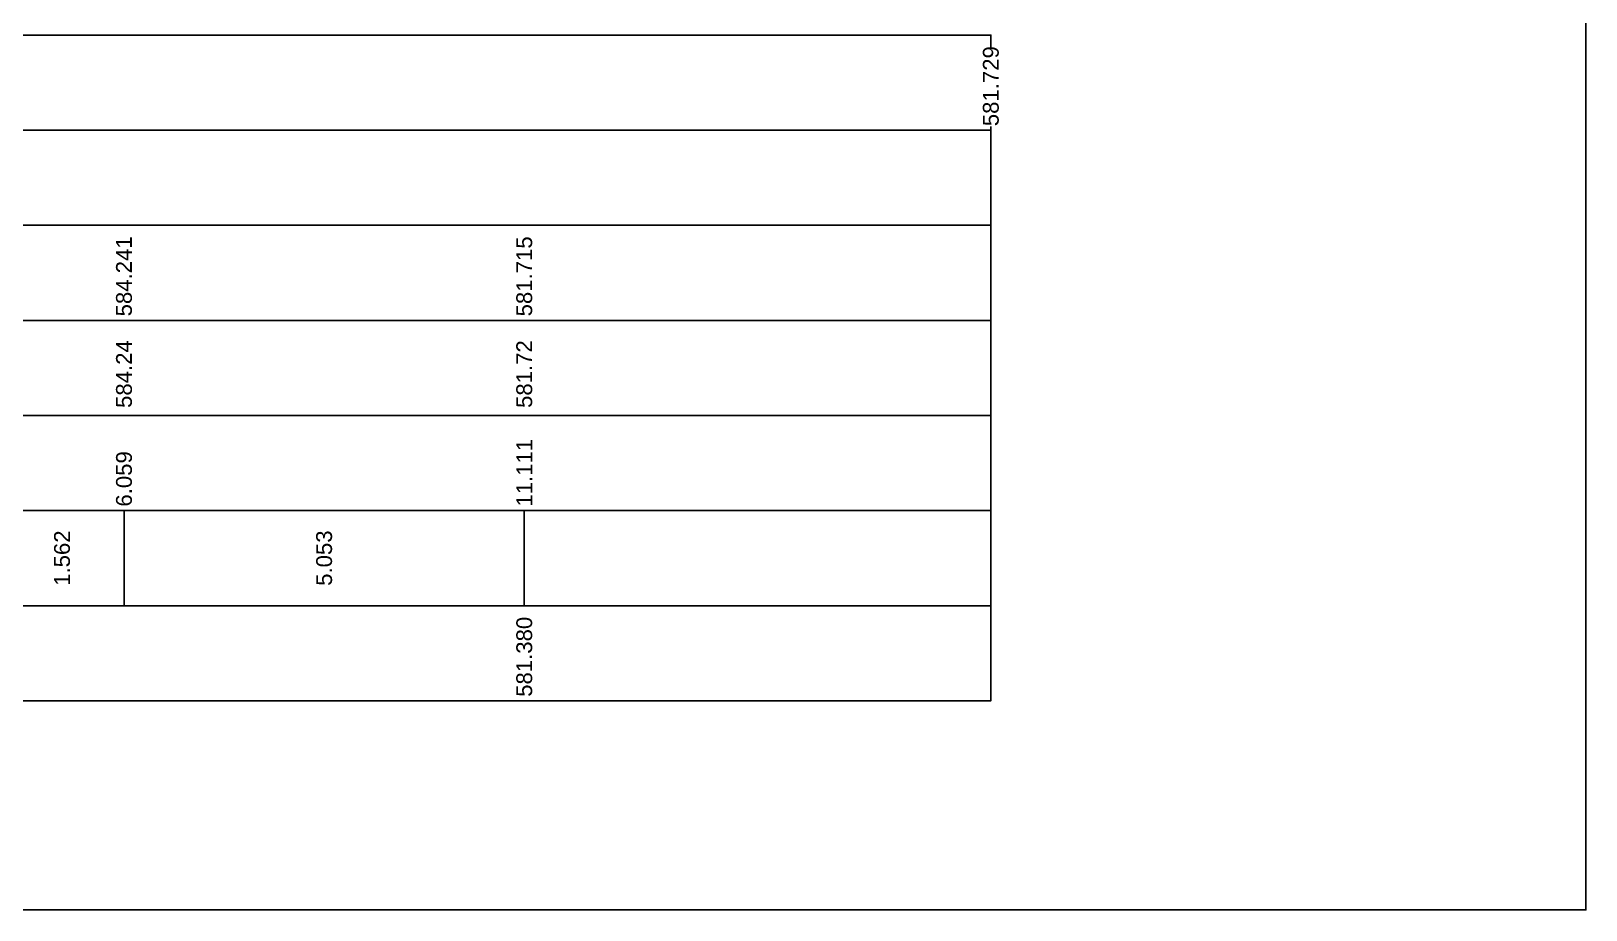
# Model space of a CAD drawing. Header units: millimetres. Extents: x 2762 to 3076, y 916 to 3305.
# Drawn here: x 2979.59 to 2999.21, y 3275.65 to 3286.73 of the extents above; entities that cross this region are included whole.
import ezdxf

# ---------------------------------------------------------------- set-up
doc = ezdxf.new("R2010")
doc.units = ezdxf.units.MM
doc.header["$LTSCALE"] = 2
doc.styles.add('C3D_Profil_Travers', font='romans.shx')

msp = doc.modelspace()

# ---------------------------------------------------------------- linework, layer by layer
at = {"color": 7, "linetype": 'Continuous', "lineweight": -3}
for p, q in [((2957.704, 3286.684), (2991.706, 3286.684)), ((2980.764, 3279.484), (2980.764, 3280.684)), ((2980.764, 3279.484), (2980.764, 3280.684)), ((2985.816, 3279.484), (2985.816, 3280.684))]:
    msp.add_line(p, q, dxfattribs=at)
for points in [[(2957.704, 3285.484), (2991.706, 3285.484), (2991.706, 3286.684), (2957.704, 3286.684)], [(2957.704, 3284.284), (2991.706, 3284.284), (2991.706, 3285.484), (2957.704, 3285.484)], [(2957.704, 3283.084), (2991.706, 3283.084), (2991.706, 3284.284), (2957.704, 3284.284)], [(2957.704, 3281.884), (2991.706, 3281.884), (2991.706, 3283.084), (2957.704, 3283.084)], [(2957.704, 3280.684), (2991.706, 3280.684), (2991.706, 3281.884), (2957.704, 3281.884)], [(2957.704, 3279.484), (2991.706, 3279.484), (2991.706, 3280.684), (2957.704, 3280.684)], [(2957.704, 3278.284), (2991.706, 3278.284), (2991.706, 3279.484), (2957.704, 3279.484)]]:
    msp.add_3dface(points, dxfattribs=at)

# ---------------------------------------------------------------- texts
at = {"color": 7, "linetype": 'Continuous', "lineweight": -3, "char_height": 0.2, "rotation": 90, "style": 'C3D_Profil_Travers'}
for s, insert, attachment_point in [('{\\fArial|b0|i0|c0|p34;584.24}', (2980.764, 3281.979), 4), ('{\\fArial|b0|i0|c0|p34;581.72}', (2985.816, 3281.979), 4), ('{\\fArial|b0|i0|c0|p34;1.562}', (2979.982, 3280.084), 5), ('{\\fArial|b0|i0|c0|p34;5.053}', (2983.29, 3280.084), 5)]:
    msp.add_mtext(s, dxfattribs=dict(at, insert=insert, attachment_point=attachment_point))

# ---------------------------------------------------------------- next in the draw order: texts
at = {"color": 7, "linetype": 'Continuous', "lineweight": -3, "char_height": 0.2, "attachment_point": 4, "rotation": 90, "style": 'C3D_Profil_Travers', "bg_fill": 3, "box_fill_scale": 1.000375, "bg_fill_color": 256, "bg_fill_true_color": 13158600, "bg_fill_transparency": 0}
for s, insert, width in [('{\\fArial|b0|i0|c0|p34;581.729}', (2991.705, 3285.534), 0.99595), ('{\\fArial|b0|i0|c0|p34;584.241}', (2980.764, 3283.134), 0.95654), ('{\\fArial|b0|i0|c0|p34;581.715}', (2985.816, 3283.134), 0.99705), ('{\\fArial|b0|i0|c0|p34;\\C256;6.059}', (2980.764, 3280.734), 0.68316), ('{\\fArial|b0|i0|c0|p34;\\C256;11.111}', (2985.816, 3280.734), 0.78058), ('{\\fArial|b0|i0|c0|p34;581.380}', (2985.816, 3278.334), 0.99484)]:
    msp.add_mtext(s, dxfattribs=dict(at, insert=insert, width=width))

# ---------------------------------------------------------------- next in the draw order: linework, layer by layer
msp.add_lwpolyline([(2950.215, 3305.145), (2999.215, 3305.145), (2999.215, 3275.645), (2950.215, 3275.645)], close=True)

doc.saveas('drawing.dxf')
